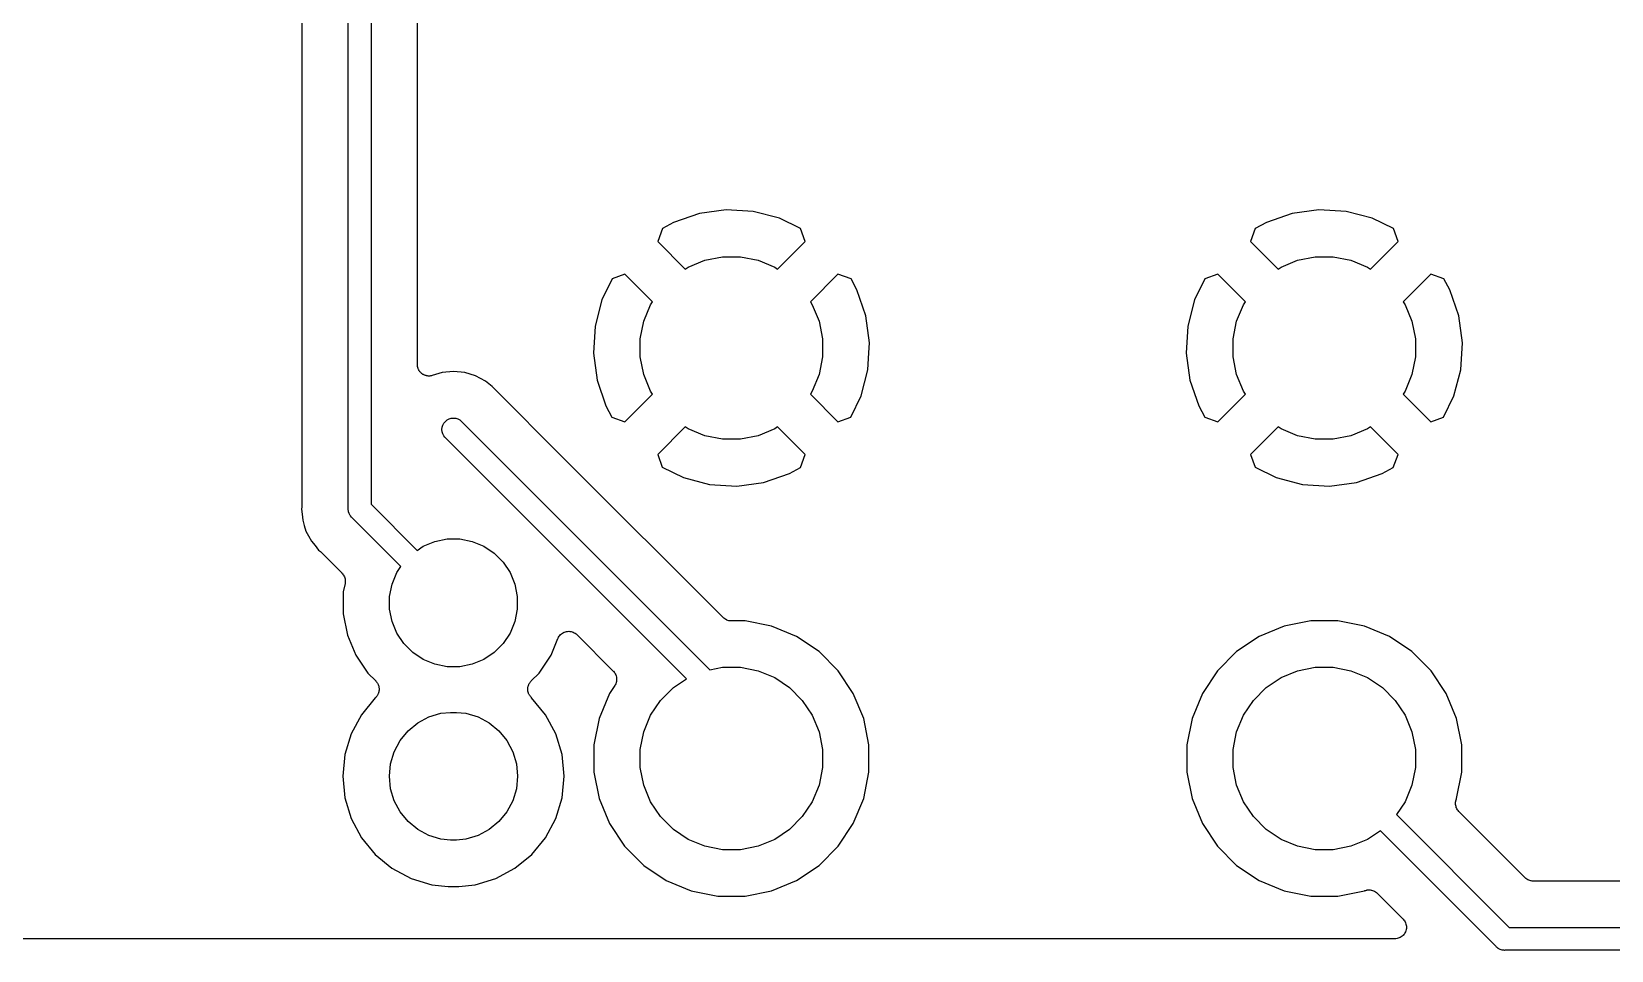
# Model space of a CAD drawing. Extents: x 77 to 229, y -160 to -63.
# Drawn here: x 151.33 to 168.65, y -102.49 to -92.42 of the extents above; entities that cross this region are included whole.
import ezdxf

# ---------------------------------------------------------------- set-up
doc = ezdxf.new("R2010")
doc.units = 0
doc.layers.add('BLACK', color=7, linetype='CONTINUOUS')

msp = doc.modelspace()

# ---------------------------------------------------------------- linework, layer by layer
at = {"layer": 'BLACK', "linetype": 'CONTINUOUS'}
for p, q in [((154.802, -97.6443), (154.802, -90.4888)), ((155.052, -90.4431), (155.052, -97.5986)), ((155.56, -96.0664), (155.56, -90.4743)), ((154.294, -90.7518), (154.294, -97.6132)), ((158.946, -94.3708), (158.652, -94.4112)), ((159.243, -94.3886), (158.946, -94.3708)), ((159.53, -94.464), (159.243, -94.3886)), ((165.446, -94.3708), (165.152, -94.4112)), ((165.743, -94.3886), (165.446, -94.3708)), ((166.03, -94.464), (165.743, -94.3886)), ((158.247, -94.5742), (158.195, -94.7169)), ((158.369, -94.509), (158.247, -94.5742)), ((158.652, -94.4112), (158.369, -94.509)), ((159.762, -94.5769), (159.53, -94.464)), ((159.813, -94.7169), (159.762, -94.5769)), ((164.747, -94.5742), (164.695, -94.7169)), ((164.869, -94.509), (164.747, -94.5742)), ((165.152, -94.4112), (164.869, -94.509)), ((166.262, -94.5769), (166.03, -94.464)), ((166.313, -94.7169), (166.262, -94.5769)), ((158.195, -94.7169), (158.498, -95.0202)), ((159.51, -95.0202), (159.813, -94.7169)), ((164.695, -94.7169), (164.998, -95.0202)), ((166.01, -95.0202), (166.313, -94.7169)), ((158.53, -94.9988), (158.712, -94.9234)), ((158.712, -94.9234), (158.906, -94.885)), ((158.906, -94.885), (159.102, -94.885)), ((159.102, -94.885), (159.296, -94.9234)), ((159.296, -94.9234), (159.478, -94.9988)), ((165.03, -94.9988), (165.212, -94.9234)), ((165.212, -94.9234), (165.406, -94.885)), ((165.406, -94.885), (165.602, -94.885)), ((165.602, -94.885), (165.796, -94.9234)), ((165.796, -94.9234), (165.978, -94.9988)), ((157.836, -95.0761), (157.696, -95.1268)), ((158.139, -95.3794), (157.836, -95.0761)), ((158.498, -95.0202), (158.53, -94.9988)), ((159.478, -94.9988), (159.51, -95.0202)), ((160.172, -95.0761), (159.869, -95.3794)), ((160.315, -95.1278), (160.172, -95.0761)), ((164.336, -95.0761), (164.196, -95.1268)), ((164.639, -95.3794), (164.336, -95.0761)), ((164.998, -95.0202), (165.03, -94.9988)), ((165.978, -94.9988), (166.01, -95.0202)), ((166.672, -95.0761), (166.369, -95.3794)), ((166.815, -95.1278), (166.672, -95.0761)), ((157.696, -95.1268), (157.583, -95.3589)), ((160.38, -95.2499), (160.315, -95.1278)), ((160.478, -95.533), (160.38, -95.2499)), ((164.196, -95.1268), (164.083, -95.3589)), ((166.88, -95.2499), (166.815, -95.1278)), ((166.978, -95.533), (166.88, -95.2499)), ((157.583, -95.3589), (157.508, -95.6462)), ((158.042, -95.5933), (158.118, -95.4113)), ((158.118, -95.4113), (158.139, -95.3794)), ((159.869, -95.3794), (159.89, -95.4113)), ((159.89, -95.4113), (159.966, -95.5933)), ((164.083, -95.3589), (164.008, -95.6462)), ((164.542, -95.5933), (164.618, -95.4113)), ((164.618, -95.4113), (164.639, -95.3794)), ((166.369, -95.3794), (166.39, -95.4113)), ((166.39, -95.4113), (166.466, -95.5933)), ((158.004, -95.7865), (158.042, -95.5933)), ((159.966, -95.5933), (160.004, -95.7865)), ((160.518, -95.8273), (160.478, -95.533)), ((164.504, -95.7865), (164.542, -95.5933)), ((166.466, -95.5933), (166.504, -95.7865)), ((167.018, -95.8273), (166.978, -95.533)), ((157.508, -95.6462), (157.49, -95.9427)), ((158.004, -95.9835), (158.004, -95.7865)), ((160.004, -95.7865), (160.004, -95.9835)), ((164.008, -95.6462), (163.99, -95.9427)), ((164.504, -95.9835), (164.504, -95.7865)), ((166.504, -95.7865), (166.504, -95.9835)), ((157.49, -95.9427), (157.53, -96.237)), ((160.5, -96.1238), (160.511, -95.94)), ((160.511, -95.9399), (160.518, -95.8273)), ((160.511, -95.94), (160.511, -95.9399)), ((163.99, -95.9427), (164.03, -96.237)), ((167, -96.1238), (167.018, -95.8273)), ((155.561, -96.0722), (155.56, -96.0664)), ((155.561, -96.0781), (155.561, -96.0722)), ((155.562, -96.0845), (155.561, -96.0781)), ((155.562, -96.0911), (155.562, -96.0845)), ((155.564, -96.0967), (155.562, -96.0911)), ((155.565, -96.1024), (155.564, -96.0967)), ((155.568, -96.1085), (155.565, -96.1024)), ((155.57, -96.1148), (155.568, -96.1085)), ((155.572, -96.12), (155.57, -96.1148)), ((155.575, -96.1254), (155.572, -96.12)), ((155.578, -96.1309), (155.575, -96.1254)), ((155.581, -96.1367), (155.578, -96.1309)), ((155.585, -96.1412), (155.581, -96.1367)), ((158.042, -96.1767), (158.004, -95.9835)), ((160.004, -95.9835), (159.966, -96.1767)), ((160.425, -96.4111), (160.5, -96.1238)), ((164.542, -96.1767), (164.504, -95.9835)), ((166.504, -95.9835), (166.466, -96.1767)), ((166.925, -96.4111), (167, -96.1238)), ((155.588, -96.1461), (155.585, -96.1412)), ((155.593, -96.1508), (155.588, -96.1461)), ((155.597, -96.1559), (155.593, -96.1508)), ((155.601, -96.1596), (155.597, -96.1559)), ((155.605, -96.1638), (155.601, -96.1596)), ((155.611, -96.1675), (155.605, -96.1638)), ((155.616, -96.1717), (155.611, -96.1675)), ((155.621, -96.1745), (155.616, -96.1717)), ((155.626, -96.1778), (155.621, -96.1745)), ((155.632, -96.1804), (155.626, -96.1778)), ((155.638, -96.1835), (155.632, -96.1804)), ((155.643, -96.1852), (155.638, -96.1835)), ((155.649, -96.1875), (155.643, -96.1852)), ((155.655, -96.1889), (155.649, -96.1875)), ((155.661, -96.1908), (155.655, -96.1889)), ((155.667, -96.1914), (155.661, -96.1908)), ((155.673, -96.1926), (155.667, -96.1914)), ((155.68, -96.1927), (155.673, -96.1926)), ((155.686, -96.1934), (155.68, -96.1927)), ((155.692, -96.1929), (155.686, -96.1934)), ((155.698, -96.1929), (155.692, -96.1929)), ((155.704, -96.1917), (155.698, -96.1929)), ((155.711, -96.1912), (155.704, -96.1917)), ((155.716, -96.1895), (155.711, -96.1912)), ((155.722, -96.1884), (155.716, -96.1895)), ((155.724, -96.1879), (155.722, -96.1884)), ((155.832, -96.1552), (155.724, -96.1879)), ((155.956, -96.1429), (155.832, -96.1552)), ((156.08, -96.1552), (155.956, -96.1429)), ((156.199, -96.1914), (156.08, -96.1552)), ((156.309, -96.2501), (156.199, -96.1914)), ((156.382, -96.3094), (156.309, -96.2501)), ((157.182, -97.1101), (156.382, -96.3094)), ((157.53, -96.237), (157.628, -96.5201)), ((158.118, -96.3587), (158.042, -96.1767)), ((159.966, -96.1767), (159.89, -96.3587)), ((164.03, -96.237), (164.128, -96.5201)), ((164.618, -96.3587), (164.542, -96.1767)), ((166.466, -96.1767), (166.39, -96.3587)), ((157.836, -96.6939), (158.139, -96.3906)), ((158.139, -96.3906), (158.118, -96.3587)), ((159.89, -96.3587), (159.869, -96.3906)), ((159.869, -96.3906), (160.172, -96.6939)), ((160.312, -96.6432), (160.425, -96.4111)), ((164.336, -96.6939), (164.639, -96.3906)), ((164.639, -96.3906), (164.618, -96.3587)), ((166.39, -96.3587), (166.369, -96.3906)), ((166.369, -96.3906), (166.672, -96.6939)), ((166.812, -96.6432), (166.925, -96.4111)), ((155.908, -96.663), (155.931, -96.6558)), ((155.931, -96.6558), (155.956, -96.6534)), ((155.956, -96.6534), (155.981, -96.6558)), ((155.981, -96.6558), (156.004, -96.663)), ((157.628, -96.5201), (157.693, -96.6422)), ((157.693, -96.6422), (157.836, -96.6939)), ((160.172, -96.6939), (160.312, -96.6432)), ((164.128, -96.5201), (164.193, -96.6422)), ((164.193, -96.6422), (164.336, -96.6939)), ((166.672, -96.6939), (166.812, -96.6432)), ((155.83, -96.779), (155.833, -96.7545)), ((155.833, -96.8035), (155.83, -96.779)), ((155.833, -96.7545), (155.84, -96.7309)), ((155.84, -96.8271), (155.833, -96.8035)), ((155.84, -96.7309), (155.852, -96.7092)), ((155.852, -96.8488), (155.84, -96.8271)), ((155.852, -96.7092), (155.867, -96.6902)), ((155.867, -96.6902), (155.886, -96.6746)), ((155.886, -96.6746), (155.908, -96.663)), ((156.004, -96.663), (156.026, -96.6746)), ((156.026, -96.6746), (156.04, -96.6863)), ((156.04, -96.6863), (158.766, -99.4127)), ((158.498, -96.7498), (158.195, -97.0531)), ((158.53, -96.7712), (158.498, -96.7498)), ((158.712, -96.8466), (158.53, -96.7712)), ((159.478, -96.7712), (159.296, -96.8466)), ((159.51, -96.7498), (159.478, -96.7712)), ((159.813, -97.0531), (159.51, -96.7498)), ((164.998, -96.7498), (164.695, -97.0531)), ((165.03, -96.7712), (164.998, -96.7498)), ((165.212, -96.8466), (165.03, -96.7712)), ((165.978, -96.7712), (165.796, -96.8466)), ((166.01, -96.7498), (165.978, -96.7712)), ((166.313, -97.0531), (166.01, -96.7498)), ((155.863, -96.8631), (155.852, -96.8488)), ((158.512, -99.5113), (155.863, -96.8631)), ((158.906, -96.885), (158.712, -96.8466)), ((159.102, -96.885), (158.906, -96.885)), ((159.296, -96.8466), (159.102, -96.885)), ((165.406, -96.885), (165.212, -96.8466)), ((165.602, -96.885), (165.406, -96.885)), ((165.796, -96.8466), (165.602, -96.885)), ((157.182, -97.1102), (157.182, -97.1101)), ((158.912, -98.8398), (157.182, -97.1102)), ((158.195, -97.0531), (158.246, -97.1931)), ((159.761, -97.1958), (159.813, -97.0531)), ((164.695, -97.0531), (164.746, -97.1931)), ((166.261, -97.1958), (166.313, -97.0531)), ((158.246, -97.1931), (158.478, -97.306)), ((158.478, -97.306), (158.765, -97.3814)), ((159.356, -97.3588), (159.639, -97.261)), ((159.639, -97.261), (159.761, -97.1958)), ((164.746, -97.1931), (164.978, -97.306)), ((164.978, -97.306), (165.265, -97.3814)), ((165.856, -97.3588), (166.139, -97.261)), ((166.139, -97.261), (166.261, -97.1958)), ((158.765, -97.3814), (159.062, -97.3992)), ((159.062, -97.3992), (159.356, -97.3588)), ((165.265, -97.3814), (165.562, -97.3992)), ((165.562, -97.3992), (165.856, -97.3588)), ((154.293, -97.6256), (154.291, -97.6505)), ((154.291, -97.6505), (154.296, -97.7055)), ((154.294, -97.6149), (154.293, -97.6202)), ((154.293, -97.6202), (154.293, -97.6256)), ((154.294, -97.6132), (154.294, -97.6149)), ((154.801, -97.6504), (154.802, -97.6443)), ((154.802, -97.6565), (154.801, -97.6504)), ((154.804, -97.6749), (154.802, -97.6565)), ((154.806, -97.6813), (154.804, -97.6749)), ((154.804, -97.6749), (154.804, -97.6749)), ((154.804, -97.6749), (154.804, -97.6749)), ((154.811, -97.6985), (154.806, -97.6813)), ((155.052, -97.5986), (155.557, -98.1036)), ((154.296, -97.7055), (154.296, -97.7056)), ((154.296, -97.7056), (154.303, -97.7745)), ((154.303, -97.7745), (154.32, -97.8315)), ((154.32, -97.8315), (154.32, -97.8315)), ((154.32, -97.8315), (154.339, -97.8939)), ((154.815, -97.7054), (154.811, -97.6985)), ((154.811, -97.6985), (154.811, -97.6985)), ((154.811, -97.6985), (154.811, -97.6985)), ((154.823, -97.7202), (154.815, -97.7054)), ((154.828, -97.727), (154.823, -97.7202)), ((154.823, -97.7202), (154.823, -97.7202)), ((154.823, -97.7202), (154.823, -97.7202)), ((154.838, -97.7392), (154.828, -97.727)), ((154.843, -97.7431), (154.838, -97.7392)), ((155.38, -98.2804), (154.843, -97.7431)), ((154.339, -97.8939), (154.367, -97.9459)), ((154.367, -97.9459), (154.367, -97.9459)), ((154.367, -97.9459), (154.398, -98.0038)), ((154.398, -98.0038), (154.438, -98.052)), ((155.624, -98.0587), (155.752, -98.0059)), ((155.752, -98.0059), (155.887, -97.979)), ((155.887, -97.979), (156.025, -97.979)), ((156.025, -97.979), (156.16, -98.0059)), ((156.16, -98.0059), (156.288, -98.0587)), ((154.438, -98.052), (154.438, -98.0521)), ((154.438, -98.0521), (154.438, -98.0521)), ((154.438, -98.0521), (154.477, -98.1002)), ((154.477, -98.1002), (154.497, -98.1161)), ((154.497, -98.1161), (154.498, -98.1172)), ((154.498, -98.1172), (154.502, -98.121)), ((154.502, -98.121), (154.506, -98.1244)), ((154.506, -98.1244), (154.732, -98.3506)), ((155.557, -98.1036), (155.624, -98.0587)), ((156.288, -98.0587), (156.402, -98.1353)), ((156.402, -98.1353), (156.5, -98.2328)), ((154.732, -98.3506), (154.732, -98.351)), ((154.732, -98.351), (154.732, -98.351)), ((154.732, -98.351), (154.733, -98.351)), ((154.733, -98.351), (154.733, -98.3519)), ((154.733, -98.3519), (154.741, -98.3612)), ((154.741, -98.3612), (154.748, -98.3702)), ((154.748, -98.3702), (154.748, -98.3707)), ((154.748, -98.3707), (154.749, -98.3712)), ((154.749, -98.3712), (154.754, -98.3817)), ((154.754, -98.3817), (154.76, -98.3921)), ((155.283, -98.4748), (155.336, -98.3474)), ((155.336, -98.3474), (155.38, -98.2804)), ((156.5, -98.2328), (156.576, -98.3474)), ((156.576, -98.3474), (156.629, -98.4748)), ((154.767, -98.4652), (154.748, -98.56)), ((154.748, -98.56), (154.748, -98.798)), ((154.76, -98.3921), (154.76, -98.3927)), ((154.76, -98.3927), (154.76, -98.3932)), ((154.76, -98.3932), (154.764, -98.4046)), ((154.764, -98.4046), (154.767, -98.4159)), ((154.767, -98.4159), (154.767, -98.4164)), ((154.767, -98.4164), (154.767, -98.417)), ((154.767, -98.417), (154.768, -98.4288)), ((154.768, -98.4535), (154.767, -98.4652)), ((154.768, -98.4288), (154.769, -98.4405)), ((154.769, -98.4417), (154.768, -98.4535)), ((154.769, -98.4405), (154.769, -98.4411)), ((154.769, -98.4411), (154.769, -98.4417)), ((155.256, -98.6101), (155.283, -98.4748)), ((156.629, -98.4748), (156.656, -98.6101)), ((155.256, -98.7479), (155.256, -98.6101)), ((156.656, -98.6101), (156.656, -98.7479)), ((154.748, -98.798), (154.794, -99.0314)), ((155.283, -98.8832), (155.256, -98.7479)), ((155.336, -99.0106), (155.283, -98.8832)), ((156.629, -98.8832), (156.576, -99.0106)), ((156.656, -98.7479), (156.629, -98.8832)), ((158.921, -98.8472), (158.912, -98.8398)), ((158.93, -98.8548), (158.921, -98.8472)), ((158.931, -98.8551), (158.93, -98.8548)), ((158.931, -98.8555), (158.931, -98.8551)), ((158.941, -98.8611), (158.931, -98.8555)), ((158.952, -98.8667), (158.941, -98.8611)), ((158.952, -98.8669), (158.952, -98.8667)), ((158.953, -98.8672), (158.952, -98.8669)), ((158.964, -98.8707), (158.953, -98.8672)), ((158.975, -98.8742), (158.964, -98.8707)), ((158.976, -98.8743), (158.975, -98.8742)), ((158.977, -98.8745), (158.976, -98.8743)), ((158.988, -98.8757), (158.977, -98.8745)), ((159, -98.877), (158.988, -98.8757)), ((159.001, -98.877), (159, -98.877)), ((159.002, -98.877), (159.001, -98.877)), ((159.001, -98.877), (159.001, -98.877)), ((159.001, -98.877), (159.001, -98.877)), ((159.153, -98.877), (159.002, -98.877)), ((159.444, -98.935), (159.153, -98.877)), ((165.355, -98.877), (165.064, -98.935)), ((165.653, -98.877), (165.355, -98.877)), ((165.944, -98.935), (165.653, -98.877)), ((154.794, -99.0314), (154.885, -99.2512)), ((155.412, -99.1252), (155.336, -99.0106)), ((156.576, -99.0106), (156.5, -99.1252)), ((157.027, -99.2512), (157.102, -99.0687)), ((157.102, -99.0687), (157.103, -99.0677)), ((157.103, -99.067), (157.109, -99.0564)), ((157.103, -99.0676), (157.103, -99.067)), ((157.103, -99.0677), (157.103, -99.0676)), ((157.103, -99.0676), (157.103, -99.0676)), ((157.109, -99.0564), (157.114, -99.0459)), ((157.114, -99.0459), (157.115, -99.0456)), ((157.115, -99.0453), (157.123, -99.0361)), ((157.115, -99.0456), (157.115, -99.0453)), ((157.123, -99.0361), (157.13, -99.0268)), ((157.13, -99.0268), (157.131, -99.0266)), ((157.131, -99.0264), (157.14, -99.0189)), ((157.131, -99.0266), (157.131, -99.0264)), ((157.14, -99.0189), (157.15, -99.0112)), ((157.15, -99.0109), (157.161, -99.0053)), ((157.15, -99.0111), (157.15, -99.0109)), ((157.15, -99.0112), (157.15, -99.0111)), ((157.161, -99.0053), (157.171, -98.9997)), ((157.171, -98.9997), (157.172, -98.9996)), ((157.172, -98.9994), (157.184, -98.996)), ((157.172, -98.9996), (157.172, -98.9994)), ((157.184, -98.996), (157.195, -98.9926)), ((157.195, -98.9926), (157.196, -98.9926)), ((157.196, -98.9925), (157.208, -98.9914)), ((157.196, -98.9926), (157.196, -98.9925)), ((157.208, -98.9914), (157.22, -98.9903)), ((157.22, -98.9903), (157.22, -98.9903)), ((157.22, -98.9903), (157.221, -98.9903)), ((157.221, -98.9903), (157.232, -98.9915)), ((157.232, -98.9915), (157.245, -98.9928)), ((157.245, -98.9928), (157.245, -98.9929)), ((157.245, -98.9929), (157.245, -98.9929)), ((157.245, -98.9929), (157.257, -98.9965)), ((157.257, -98.9965), (157.268, -99)), ((157.268, -99), (157.269, -99.0002)), ((157.269, -99.0002), (157.269, -99.0003)), ((157.269, -99.0003), (157.279, -99.006)), ((157.279, -99.006), (157.29, -99.0117)), ((157.29, -99.0117), (157.29, -99.0119)), ((157.29, -99.0119), (157.291, -99.0121)), ((157.291, -99.0121), (157.3, -99.0198)), ((157.3, -99.0198), (157.309, -99.0275)), ((157.309, -99.0275), (157.708, -99.4262)), ((159.718, -99.0486), (159.444, -98.935)), ((159.965, -99.2137), (159.718, -99.0486)), ((164.79, -99.0486), (164.543, -99.2137)), ((165.064, -98.935), (164.79, -99.0486)), ((166.218, -99.0486), (165.944, -98.935)), ((166.465, -99.2137), (166.218, -99.0486)), ((154.885, -99.2512), (155.018, -99.4491)), ((155.51, -99.2227), (155.412, -99.1252)), ((155.624, -99.2993), (155.51, -99.2227)), ((156.402, -99.2227), (156.288, -99.2993)), ((156.5, -99.1252), (156.402, -99.2227)), ((156.894, -99.4491), (157.027, -99.2512)), ((160.175, -99.4237), (159.965, -99.2137)), ((164.543, -99.2137), (164.333, -99.4237)), ((166.675, -99.4237), (166.465, -99.2137)), ((155.752, -99.3521), (155.624, -99.2993)), ((155.887, -99.379), (155.752, -99.3521)), ((156.025, -99.379), (155.887, -99.379)), ((156.16, -99.3521), (156.025, -99.379)), ((156.288, -99.2993), (156.16, -99.3521)), ((157.708, -99.4262), (157.709, -99.4268)), ((157.709, -99.4268), (157.709, -99.4268)), ((157.709, -99.4268), (157.709, -99.4268)), ((157.709, -99.4268), (157.709, -99.4275)), ((157.709, -99.4275), (157.717, -99.4369)), ((158.766, -99.4127), (158.906, -99.385)), ((158.906, -99.385), (159.102, -99.385)), ((159.102, -99.385), (159.296, -99.4234)), ((159.296, -99.4234), (159.478, -99.4988)), ((160.34, -99.6707), (160.175, -99.4237)), ((164.333, -99.4237), (164.168, -99.6707)), ((165.03, -99.4988), (165.212, -99.4234)), ((165.212, -99.4234), (165.406, -99.385)), ((165.406, -99.385), (165.602, -99.385)), ((165.602, -99.385), (165.796, -99.4234)), ((165.796, -99.4234), (165.978, -99.4988)), ((166.84, -99.6707), (166.675, -99.4237)), ((155.018, -99.4491), (155.104, -99.5352)), ((155.104, -99.5352), (155.105, -99.5365)), ((155.105, -99.5365), (155.109, -99.541)), ((155.109, -99.541), (155.113, -99.5451)), ((155.113, -99.5451), (155.116, -99.5507)), ((155.116, -99.5507), (155.121, -99.5559)), ((155.121, -99.5559), (155.123, -99.561)), ((155.123, -99.561), (155.126, -99.5658)), ((155.126, -99.5658), (155.129, -99.572)), ((155.129, -99.572), (155.132, -99.5779)), ((155.132, -99.5779), (155.134, -99.5834)), ((155.134, -99.5834), (155.136, -99.5888)), ((155.136, -99.5888), (155.137, -99.5953)), ((155.137, -99.5953), (155.139, -99.6017)), ((155.139, -99.6017), (155.139, -99.6074)), ((156.773, -99.5999), (156.775, -99.5936)), ((156.773, -99.6057), (156.773, -99.5999)), ((156.775, -99.5936), (156.777, -99.5871)), ((156.777, -99.5871), (156.779, -99.5818)), ((156.779, -99.5818), (156.781, -99.5762)), ((156.781, -99.5762), (156.784, -99.5704)), ((156.784, -99.5704), (156.786, -99.5643)), ((156.786, -99.5643), (156.79, -99.5595)), ((156.79, -99.5595), (156.792, -99.5544)), ((156.792, -99.5544), (156.797, -99.5493)), ((156.797, -99.5493), (156.8, -99.5438)), ((156.8, -99.5438), (156.804, -99.5397)), ((156.804, -99.5397), (156.808, -99.5352)), ((156.808, -99.5352), (156.894, -99.4491)), ((157.724, -99.5866), (157.668, -99.6707)), ((157.717, -99.4369), (157.724, -99.446)), ((157.724, -99.446), (157.724, -99.4465)), ((157.724, -99.4465), (157.725, -99.4469)), ((157.729, -99.5761), (157.724, -99.5866)), ((157.725, -99.4469), (157.73, -99.4575)), ((157.735, -99.5657), (157.729, -99.5761)), ((157.73, -99.4575), (157.736, -99.4679)), ((157.736, -99.5647), (157.735, -99.5652)), ((157.735, -99.5652), (157.735, -99.5657)), ((157.736, -99.4679), (157.736, -99.4684)), ((157.736, -99.4684), (157.736, -99.4689)), ((157.736, -99.4689), (157.739, -99.4804)), ((157.739, -99.5534), (157.736, -99.5647)), ((157.739, -99.4804), (157.743, -99.4917)), ((157.743, -99.542), (157.739, -99.5534)), ((157.743, -99.4917), (157.743, -99.4922)), ((157.743, -99.4922), (157.743, -99.4927)), ((157.743, -99.4927), (157.744, -99.5046)), ((157.744, -99.5292), (157.743, -99.541)), ((157.743, -99.541), (157.743, -99.5415)), ((157.743, -99.5415), (157.743, -99.542)), ((157.744, -99.5046), (157.745, -99.5164)), ((157.745, -99.5174), (157.744, -99.5292)), ((157.745, -99.5164), (157.745, -99.5169)), ((157.745, -99.5169), (157.745, -99.5174)), ((158.367, -99.6082), (158.512, -99.5113)), ((159.478, -99.4988), (159.641, -99.6082)), ((164.867, -99.6082), (165.03, -99.4988)), ((165.978, -99.4988), (166.141, -99.6082)), ((155.099, -99.7185), (154.947, -99.9046)), ((155.103, -99.7155), (155.099, -99.7185)), ((155.107, -99.7104), (155.103, -99.7155)), ((155.112, -99.7057), (155.107, -99.7104)), ((155.115, -99.7009), (155.112, -99.7057)), ((155.119, -99.6964), (155.115, -99.7009)), ((155.122, -99.6906), (155.119, -99.6964)), ((155.126, -99.6851), (155.122, -99.6906)), ((155.128, -99.6797), (155.126, -99.6851)), ((155.131, -99.6746), (155.128, -99.6797)), ((155.133, -99.6683), (155.131, -99.6746)), ((155.135, -99.6622), (155.133, -99.6683)), ((155.137, -99.6565), (155.135, -99.6622)), ((155.138, -99.651), (155.137, -99.6565)), ((155.139, -99.6444), (155.138, -99.651)), ((155.139, -99.6074), (155.14, -99.6131)), ((155.14, -99.6379), (155.139, -99.6444)), ((155.14, -99.6131), (155.14, -99.6198)), ((155.14, -99.6198), (155.141, -99.6264)), ((155.141, -99.6264), (155.14, -99.6321)), ((155.14, -99.6321), (155.14, -99.6379)), ((156.771, -99.6246), (156.772, -99.618)), ((156.771, -99.6304), (156.771, -99.6246)), ((156.771, -99.6362), (156.771, -99.6304)), ((156.773, -99.6427), (156.771, -99.6362)), ((156.772, -99.6114), (156.773, -99.6057)), ((156.772, -99.618), (156.772, -99.6114)), ((156.773, -99.6493), (156.773, -99.6427)), ((156.775, -99.6548), (156.773, -99.6493)), ((156.776, -99.6605), (156.775, -99.6548)), ((156.778, -99.6667), (156.776, -99.6605)), ((156.78, -99.673), (156.778, -99.6667)), ((156.783, -99.6781), (156.78, -99.673)), ((156.785, -99.6835), (156.783, -99.6781)), ((156.789, -99.6891), (156.785, -99.6835)), ((156.792, -99.6949), (156.789, -99.6891)), ((156.796, -99.6994), (156.792, -99.6949)), ((156.799, -99.7043), (156.796, -99.6994)), ((156.803, -99.7091), (156.799, -99.7043)), ((156.808, -99.7142), (156.803, -99.7091)), ((156.812, -99.7179), (156.808, -99.7142)), ((156.812, -99.7183), (156.812, -99.7179)), ((156.965, -99.9046), (156.812, -99.7183)), ((157.668, -99.6707), (157.554, -99.9451)), ((158.118, -99.9113), (158.227, -99.7475)), ((158.227, -99.7475), (158.367, -99.6082)), ((159.641, -99.6082), (159.781, -99.7475)), ((159.781, -99.7475), (159.89, -99.9113)), ((160.454, -99.9451), (160.34, -99.6707)), ((164.168, -99.6707), (164.054, -99.9451)), ((164.618, -99.9113), (164.727, -99.7475)), ((164.727, -99.7475), (164.867, -99.6082)), ((166.141, -99.6082), (166.281, -99.7475)), ((166.281, -99.7475), (166.39, -99.9113)), ((166.954, -99.9451), (166.84, -99.6707)), ((154.947, -99.9046), (154.835, -100.114)), ((155.565, -99.9942), (155.687, -99.9292)), ((155.687, -99.9292), (155.819, -99.8891)), ((155.819, -99.8891), (155.922, -99.879)), ((155.922, -99.879), (155.99, -99.879)), ((155.99, -99.879), (156.093, -99.8891)), ((156.093, -99.8891), (156.225, -99.9292)), ((156.225, -99.9292), (156.347, -99.9942)), ((157.077, -100.114), (156.965, -99.9046)), ((157.554, -99.9451), (157.496, -100.236)), ((158.042, -100.093), (158.118, -99.9113)), ((159.89, -99.9113), (159.966, -100.093)), ((160.512, -100.236), (160.454, -99.9451)), ((164.054, -99.9451), (163.996, -100.236)), ((164.542, -100.093), (164.618, -99.9113)), ((166.39, -99.9113), (166.466, -100.093)), ((167.012, -100.236), (166.954, -99.9451)), ((154.835, -100.114), (154.765, -100.342)), ((155.371, -100.188), (155.459, -100.082)), ((155.459, -100.082), (155.565, -99.9942)), ((156.347, -99.9942), (156.453, -100.082)), ((156.453, -100.082), (156.541, -100.188)), ((157.147, -100.342), (157.077, -100.114)), ((158.004, -100.287), (158.042, -100.093)), ((159.966, -100.093), (160.004, -100.287)), ((164.504, -100.287), (164.542, -100.093)), ((166.466, -100.093), (166.504, -100.287)), ((155.306, -100.31), (155.371, -100.188)), ((156.541, -100.188), (156.606, -100.31)), ((157.496, -100.236), (157.496, -100.534)), ((158.004, -100.483), (158.004, -100.287)), ((160.004, -100.287), (160.004, -100.483)), ((160.512, -100.534), (160.512, -100.236)), ((163.996, -100.236), (163.996, -100.534)), ((164.504, -100.483), (164.504, -100.287)), ((166.504, -100.287), (166.504, -100.483)), ((167.012, -100.534), (167.012, -100.236)), ((154.765, -100.342), (154.742, -100.579)), ((155.253, -100.579), (155.266, -100.442)), ((155.266, -100.442), (155.306, -100.31)), ((156.606, -100.31), (156.646, -100.442)), ((156.646, -100.442), (156.659, -100.579)), ((157.17, -100.579), (157.147, -100.342)), ((154.742, -100.579), (154.765, -100.816)), ((155.266, -100.716), (155.253, -100.579)), ((156.659, -100.579), (156.646, -100.716)), ((157.147, -100.816), (157.17, -100.579)), ((157.496, -100.534), (157.554, -100.825)), ((158.042, -100.677), (158.004, -100.483)), ((160.004, -100.483), (159.966, -100.677)), ((160.454, -100.825), (160.512, -100.534)), ((163.996, -100.534), (164.054, -100.825)), ((164.542, -100.677), (164.504, -100.483)), ((166.504, -100.483), (166.466, -100.677)), ((166.954, -100.825), (167.012, -100.534)), ((155.306, -100.848), (155.266, -100.716)), ((156.646, -100.716), (156.606, -100.848)), ((158.118, -100.859), (158.042, -100.677)), ((159.966, -100.677), (159.89, -100.859)), ((164.618, -100.859), (164.542, -100.677)), ((166.466, -100.677), (166.39, -100.859)), ((154.765, -100.816), (154.835, -101.044)), ((155.371, -100.97), (155.306, -100.848)), ((155.459, -101.076), (155.371, -100.97)), ((156.541, -100.97), (156.453, -101.076)), ((156.606, -100.848), (156.541, -100.97)), ((157.077, -101.044), (157.147, -100.816)), ((157.554, -100.825), (157.668, -101.099)), ((158.227, -101.022), (158.118, -100.859)), ((159.89, -100.859), (159.781, -101.022)), ((160.34, -101.099), (160.454, -100.825)), ((164.054, -100.825), (164.168, -101.099)), ((164.727, -101.022), (164.618, -100.859)), ((166.39, -100.859), (166.296, -101)), ((166.943, -100.875), (166.944, -100.863)), ((166.943, -100.876), (166.943, -100.875)), ((166.944, -100.888), (166.943, -100.876)), ((166.943, -100.876), (166.943, -100.876)), ((166.944, -100.863), (166.946, -100.851)), ((166.945, -100.9), (166.944, -100.888)), ((166.946, -100.901), (166.945, -100.9)), ((166.945, -100.9), (166.945, -100.9)), ((166.946, -100.85), (166.949, -100.839)), ((166.946, -100.851), (166.946, -100.85)), ((166.946, -100.851), (166.946, -100.851)), ((166.949, -100.912), (166.946, -100.901)), ((166.949, -100.839), (166.953, -100.828)), ((166.952, -100.924), (166.949, -100.912)), ((166.953, -100.924), (166.952, -100.924)), ((166.953, -100.828), (166.954, -100.825)), ((166.953, -100.925), (166.953, -100.924)), ((166.958, -100.935), (166.953, -100.925)), ((166.964, -100.946), (166.958, -100.935)), ((166.972, -100.956), (166.964, -100.946)), ((166.964, -100.946), (166.964, -100.946)), ((166.964, -100.946), (166.964, -100.946)), ((166.979, -100.965), (166.972, -100.956)), ((166.98, -100.966), (166.979, -100.965)), ((167.706, -101.692), (166.98, -100.966)), ((166.98, -100.966), (166.98, -100.966)), ((166.98, -100.966), (166.98, -100.966)), ((166.98, -100.966), (166.98, -100.966)), ((154.835, -101.044), (154.947, -101.253)), ((155.565, -101.164), (155.459, -101.076)), ((156.453, -101.076), (156.347, -101.164)), ((156.965, -101.253), (157.077, -101.044)), ((157.668, -101.099), (157.833, -101.346)), ((158.367, -101.162), (158.227, -101.022)), ((159.781, -101.022), (159.641, -101.162)), ((160.175, -101.346), (160.34, -101.099)), ((164.168, -101.099), (164.333, -101.346)), ((164.867, -101.162), (164.727, -101.022)), ((166.296, -101), (167.533, -102.237)), ((154.947, -101.253), (155.098, -101.437)), ((155.687, -101.229), (155.565, -101.164)), ((155.819, -101.269), (155.687, -101.229)), ((155.922, -101.279), (155.819, -101.269)), ((155.99, -101.279), (155.922, -101.279)), ((156.093, -101.269), (155.99, -101.279)), ((156.225, -101.229), (156.093, -101.269)), ((156.347, -101.164), (156.225, -101.229)), ((156.814, -101.437), (156.965, -101.253)), ((158.53, -101.271), (158.367, -101.162)), ((158.712, -101.347), (158.53, -101.271)), ((159.478, -101.271), (159.296, -101.347)), ((159.641, -101.162), (159.478, -101.271)), ((165.03, -101.271), (164.867, -101.162)), ((165.212, -101.347), (165.03, -101.271)), ((165.978, -101.271), (165.796, -101.347)), ((166.119, -101.177), (165.978, -101.271)), ((167.388, -102.446), (166.119, -101.177)), ((155.098, -101.437), (155.282, -101.588)), ((156.63, -101.588), (156.814, -101.437)), ((157.833, -101.346), (158.043, -101.556)), ((158.906, -101.385), (158.712, -101.347)), ((159.102, -101.385), (158.906, -101.385)), ((159.296, -101.347), (159.102, -101.385)), ((159.965, -101.556), (160.175, -101.346)), ((164.333, -101.346), (164.543, -101.556)), ((165.406, -101.385), (165.212, -101.347)), ((165.602, -101.385), (165.406, -101.385)), ((165.796, -101.347), (165.602, -101.385)), ((155.282, -101.588), (155.491, -101.7)), ((156.421, -101.7), (156.63, -101.588)), ((158.043, -101.556), (158.29, -101.721)), ((159.718, -101.721), (159.965, -101.556)), ((164.543, -101.556), (164.79, -101.721)), ((155.491, -101.7), (155.719, -101.77)), ((155.719, -101.77), (155.897, -101.787)), ((155.897, -101.787), (156.015, -101.787)), ((156.015, -101.787), (156.193, -101.77)), ((156.193, -101.77), (156.421, -101.7)), ((158.29, -101.721), (158.564, -101.835)), ((158.564, -101.835), (158.855, -101.893)), ((159.153, -101.893), (159.444, -101.835)), ((159.444, -101.835), (159.718, -101.721)), ((164.79, -101.721), (165.064, -101.835)), ((165.064, -101.835), (165.355, -101.893)), ((165.653, -101.893), (165.944, -101.835)), ((165.944, -101.835), (165.947, -101.834)), ((165.947, -101.834), (165.948, -101.833)), ((165.947, -101.834), (165.947, -101.834)), ((165.947, -101.834), (165.947, -101.834)), ((165.947, -101.834), (165.947, -101.834)), ((165.948, -101.833), (165.96, -101.83)), ((165.96, -101.83), (165.971, -101.827)), ((165.971, -101.827), (165.972, -101.826)), ((165.972, -101.826), (165.984, -101.825)), ((165.972, -101.826), (165.972, -101.826)), ((165.984, -101.825), (165.996, -101.824)), ((165.996, -101.824), (165.996, -101.824)), ((165.996, -101.824), (165.997, -101.824)), ((165.997, -101.824), (166.009, -101.825)), ((166.009, -101.825), (166.02, -101.827)), ((166.02, -101.827), (166.021, -101.827)), ((166.021, -101.827), (166.022, -101.827)), ((166.022, -101.827), (166.033, -101.83)), ((166.033, -101.83), (166.044, -101.834)), ((166.044, -101.834), (166.045, -101.834)), ((166.045, -101.834), (166.045, -101.834)), ((166.045, -101.834), (166.056, -101.84)), ((166.056, -101.84), (166.066, -101.846)), ((166.066, -101.846), (166.066, -101.846)), ((166.066, -101.846), (166.067, -101.846)), ((166.067, -101.846), (166.076, -101.854)), ((166.076, -101.854), (166.085, -101.861)), ((167.715, -101.699), (167.706, -101.692)), ((167.724, -101.707), (167.715, -101.699)), ((167.725, -101.707), (167.724, -101.707)), ((167.725, -101.708), (167.725, -101.707)), ((167.735, -101.713), (167.725, -101.708)), ((167.746, -101.719), (167.735, -101.713)), ((167.747, -101.719), (167.746, -101.719)), ((167.746, -101.719), (167.746, -101.719)), ((167.758, -101.723), (167.747, -101.719)), ((167.769, -101.726), (167.758, -101.723)), ((167.77, -101.726), (167.769, -101.726)), ((167.771, -101.726), (167.77, -101.726)), ((167.782, -101.728), (167.771, -101.726)), ((167.794, -101.729), (167.782, -101.728)), ((167.795, -101.729), (167.794, -101.729)), ((167.796, -101.729), (167.795, -101.729)), ((167.795, -101.729), (167.795, -101.729)), ((167.795, -101.729), (167.795, -101.729)), ((170.388, -101.729), (167.796, -101.729)), ((158.855, -101.893), (159.153, -101.893)), ((165.355, -101.893), (165.653, -101.893)), ((166.085, -101.861), (166.368, -102.144)), ((166.368, -102.144), (166.369, -102.145)), ((166.369, -102.145), (166.369, -102.145)), ((166.369, -102.145), (166.369, -102.145)), ((166.369, -102.145), (166.369, -102.145)), ((166.369, -102.145), (166.377, -102.155)), ((166.377, -102.155), (166.384, -102.164)), ((166.384, -102.164), (166.385, -102.165)), ((166.385, -102.165), (166.385, -102.165)), ((166.385, -102.165), (166.39, -102.176)), ((166.39, -102.176), (166.396, -102.186)), ((166.396, -102.186), (166.396, -102.187)), ((166.396, -102.187), (166.396, -102.187)), ((166.396, -102.187), (166.4, -102.199)), ((166.4, -102.199), (166.403, -102.21)), ((166.278, -102.361), (136.414, -102.361)), ((166.29, -102.36), (166.278, -102.361)), ((166.302, -102.359), (166.29, -102.36)), ((166.303, -102.359), (166.302, -102.359)), ((166.315, -102.355), (166.303, -102.359)), ((166.303, -102.359), (166.303, -102.359)), ((166.326, -102.352), (166.315, -102.355)), ((166.327, -102.351), (166.326, -102.351)), ((166.326, -102.351), (166.326, -102.352)), ((166.337, -102.346), (166.327, -102.351)), ((166.348, -102.34), (166.337, -102.346)), ((166.358, -102.332), (166.348, -102.34)), ((166.348, -102.34), (166.348, -102.34)), ((166.348, -102.34), (166.348, -102.34)), ((166.367, -102.324), (166.358, -102.332)), ((166.368, -102.324), (166.367, -102.324)), ((166.375, -102.315), (166.368, -102.324)), ((166.368, -102.324), (166.368, -102.324)), ((166.383, -102.305), (166.375, -102.315)), ((166.389, -102.294), (166.383, -102.305)), ((166.383, -102.305), (166.383, -102.305)), ((166.383, -102.305), (166.383, -102.305)), ((166.395, -102.284), (166.389, -102.294)), ((166.399, -102.272), (166.395, -102.283)), ((166.395, -102.283), (166.395, -102.283)), ((166.395, -102.283), (166.395, -102.284)), ((166.403, -102.26), (166.399, -102.272)), ((166.403, -102.21), (166.403, -102.21)), ((166.403, -102.21), (166.403, -102.211)), ((166.403, -102.211), (166.404, -102.223)), ((166.404, -102.247), (166.403, -102.26)), ((166.403, -102.26), (166.403, -102.26)), ((166.403, -102.26), (166.403, -102.26)), ((166.404, -102.223), (166.405, -102.235)), ((166.405, -102.235), (166.404, -102.247)), ((166.405, -102.235), (166.405, -102.235)), ((166.405, -102.235), (166.405, -102.235)), ((167.533, -102.237), (175.462, -102.237)), ((167.392, -102.451), (167.388, -102.446)), ((167.397, -102.455), (167.392, -102.451)), ((167.408, -102.464), (167.397, -102.455)), ((167.397, -102.455), (167.397, -102.455)), ((167.411, -102.466), (167.408, -102.464)), ((167.433, -102.478), (167.411, -102.466)), ((167.456, -102.485), (167.433, -102.478)), ((167.475, -102.487), (167.456, -102.485)), ((167.481, -102.488), (167.475, -102.487)), ((167.475, -102.487), (167.475, -102.487)), ((167.487, -102.487), (167.481, -102.488)), ((175.508, -102.487), (167.487, -102.487))]:
    msp.add_line(p, q, dxfattribs=at)

doc.saveas('drawing.dxf')
